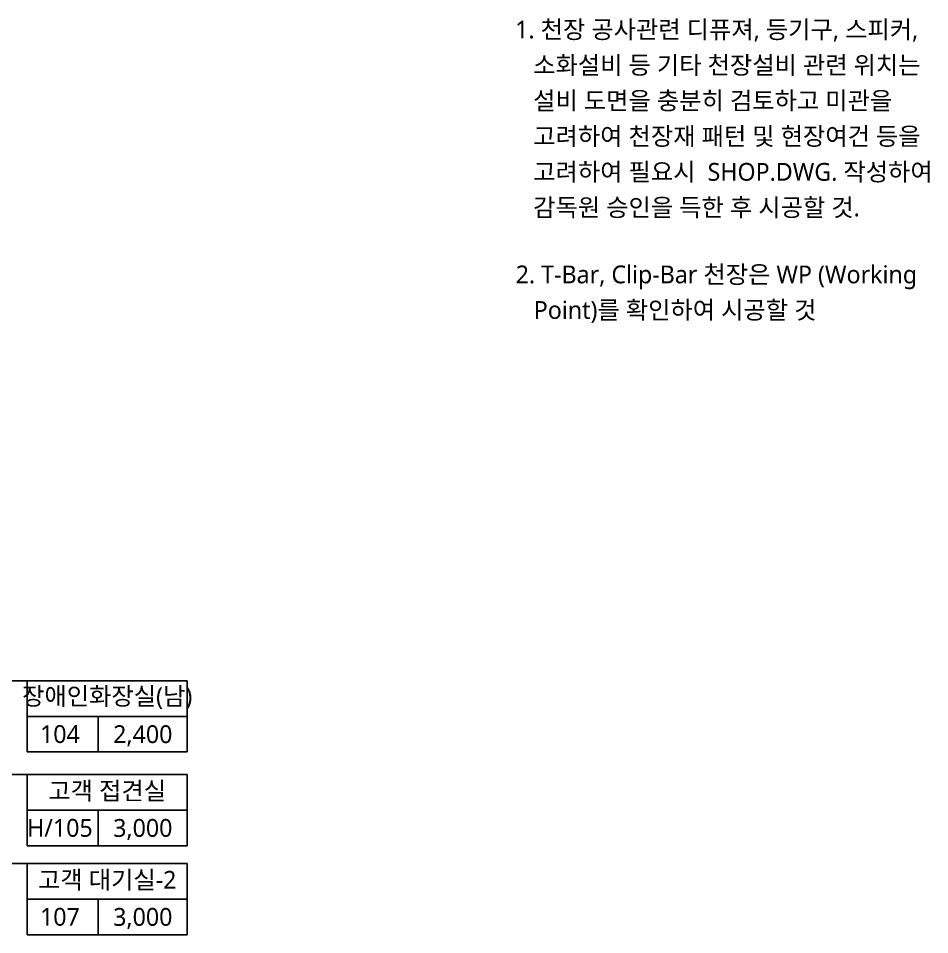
# Model space of a CAD drawing. Header units: millimetres. Extents: x 11242 to 497835, y 4200 to 105100.
# Drawn here: x 130705 to 161435, y 54866 to 85768 of the extents above; entities that cross this region are included whole.
import ezdxf
from ezdxf.enums import TextEntityAlignment as Align

# ---------------------------------------------------------------- set-up
doc = ezdxf.new("R2010")
doc.units = ezdxf.units.MM
doc.header["$LTSCALE"] = 200
for name, color, linetype in [('3TXT', 3, 'Continuous'), ('SYM-LEAD', 6, 'Continuous'), ('TEXT', 3, 'Continuous'), ('TEXT-NOTE', 6, 'Continuous')]:
    doc.layers.add(name, color=color, linetype=linetype)
doc.styles.add('$0$스타일1', font='malgun.ttf')
doc.styles.add('스타일1', font='malgun.ttf')
doc.dimstyles.new('DIM-QD 1', dxfattribs={"dimtxt": 3, "dimasz": 1.5, "dimexe": 1, "dimexo": 0, "dimgap": 1, "dimtad": 1, "dimdec": 3, "dimdsep": 46, "dimlunit": 6, "dimtxsty": '$0$스타일1', "dimblk1": 'ARCHTICK', "dimblk2": 'ARCHTICK', "dimsah": 1, "dimcen": 0, "dimclrd": 256, "dimclre": 256, "dimclrt": 3, "dimazin": 2, "dimtfac": 1, "dimtdec": 3, "dimtix": 1, "dimtmove": 2, "dimatfit": 3, "dimldrblk": 'ARCHTICK', "dimfxl": 1, "dimtolj": 1, "dimtzin": 0, "dimarcsym": 0})

# ---------------------------------------------------------------- blocks, each defined once
blk = doc.blocks.new('_ARCHTICK')
at = {"color": 0, "linetype": 'ByBlock', "const_width": 0.15}
blk.add_lwpolyline([(-0.5, -0.5), (0.5, 0.5)], dxfattribs=at)
blk = doc.blocks.new('room')
at = {"layer": 'TEXT-NOTE'}
for p, q in [((0, 0), (0, 12)), ((0, 12), (27, 12)), ((27, 12), (27, 0)), ((0, 6), (27, 6)), ((12, 0), (12, 6)), ((27, 0), (0, 0))]:
    blk.add_line(p, q, dxfattribs=at)
at = {"layer": 'TEXT-NOTE', "color": 3, "style": '스타일1'}
for tag, p in [('실명', (13.5, 9.28)), ('101', (5.53, 3.02)), ('2400', (19.5, 3))]:
    blk.add_attdef(tag, text='', height=3, dxfattribs=at).set_placement(p, align=Align.MIDDLE)

msp = doc.modelspace()

# ---------------------------------------------------------------- block references
at = {"layer": 'TEXT-NOTE'}
ref = msp.add_blockref('room', (131001.6, 61027.4), dxfattribs=dict(at, xscale=200, yscale=200, zscale=200))
ref.add_attrib('2400', '2,400', dxfattribs={"color": 3, "height": 600, "style": '스타일1'}).set_placement((134901.6, 61627.4), align=Align.MIDDLE_CENTER)
ref.add_attrib('101', '104', dxfattribs={"color": 3, "height": 600, "style": '스타일1'}).set_placement((132106.8, 61631), align=Align.MIDDLE)
ref.add_attrib('실명', '장애인화장실(남)', dxfattribs={"color": 3, "height": 600, "style": '스타일1'}).set_placement((133701.6, 62883.8), align=Align.MIDDLE)
ref = msp.add_blockref('room', (131001.6, 57865.8), dxfattribs=dict(at, xscale=200, yscale=200, zscale=200))
ref.add_attrib('2400', '3,000', dxfattribs={"color": 3, "height": 600, "style": '스타일1'}).set_placement((134901.6, 58465.8), align=Align.MIDDLE_CENTER)
ref.add_attrib('101', 'H/105', dxfattribs={"color": 3, "height": 600, "style": '스타일1'}).set_placement((132106.8, 58469.5), align=Align.MIDDLE)
ref.add_attrib('실명', '고객 접견실', dxfattribs={"color": 3, "height": 600, "style": '스타일1'}).set_placement((133701.6, 59722.3), align=Align.MIDDLE)
ref = msp.add_blockref('room', (131001.6, 54865.8), dxfattribs=dict(at, xscale=200, yscale=200, zscale=200))
ref.add_attrib('2400', '3,000', dxfattribs={"color": 3, "height": 600, "style": '스타일1'}).set_placement((134901.6, 55465.8), align=Align.MIDDLE_CENTER)
ref.add_attrib('101', '107', dxfattribs={"color": 3, "height": 600, "style": '스타일1'}).set_placement((132106.8, 55469.5), align=Align.MIDDLE)
ref.add_attrib('실명', '고객 대기실-2', dxfattribs={"color": 3, "height": 600, "style": '스타일1'}).set_placement((133701.6, 56722.3), align=Align.MIDDLE)

# ---------------------------------------------------------------- texts
at = {"layer": '3TXT', "style": '스타일1'}
for s, p in [('2. T-Bar, Clip-Bar 천장은 WP (Working ', (147476, 76831.7)), ('   Point)를 확인하여 시공할 것', (147476, 75631.7))]:
    msp.add_text(s, height=600, dxfattribs=at).set_placement(p)
at = {"layer": 'TEXT', "style": '스타일1'}
for s, p in [('1. 천장 공사관련 디퓨져, 등기구, 스피커,', (147456.9, 84911.1)), ('   소화설비 등 기타 천장설비 관련 위치는', (147456.9, 83711.1)), ('   설비 도면을 충분히 검토하고 미관을 ', (147456.9, 82511.1)), ('   고려하여 천장재 패턴 및 현장여건 등을 ', (147456.9, 81311.1)), ('   고려하여 필요시  SHOP.DWG. 작성하여', (147456.9, 80111.1)), ('   감독원 승인을 득한 후 시공할 것.', (147456.9, 78911.1))]:
    msp.add_text(s, height=600, dxfattribs=at).set_placement(p, align=Align.BOTTOM_LEFT)

# ---------------------------------------------------------------- leaders
at = {"layer": 'SYM-LEAD'}
for points in [[(96954.6, 63427.4), (126122, 63427.4), (131001.6, 63427.4)], [(110312.2, 60265.8), (126122, 60265.8), (131001.6, 60265.8)], [(103874.5, 57265.8), (126122, 57265.8), (131001.6, 57265.8)]]:
    msp.add_leader(points, dimstyle='DIM-QD 1', override={"dimscale": 200, "dimasz": 1.5, "dimtad": 0, "dimclrd": 6, "dimldrblk": 'DOT'}, dxfattribs=at)

doc.saveas('drawing.dxf')
